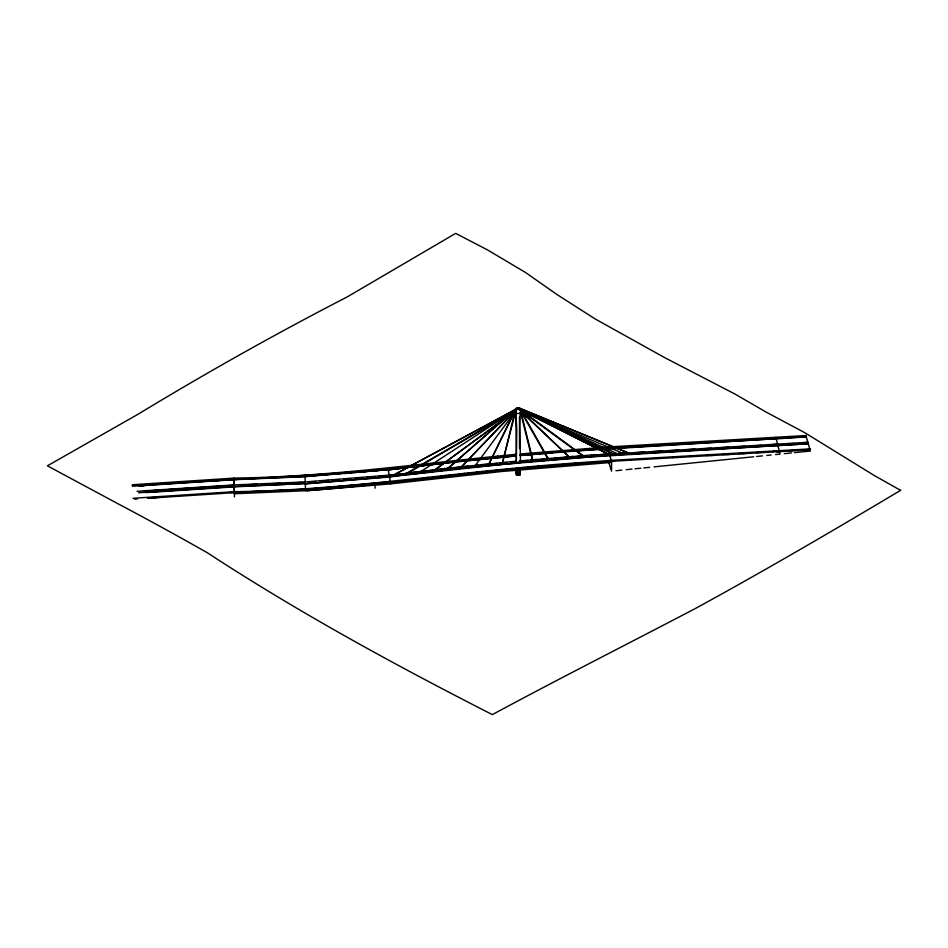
<?xml version="1.0" encoding="UTF-8"?>
<svg xmlns="http://www.w3.org/2000/svg" width="948" height="948" viewBox="0 0 948 948"><rect width="100%" height="100%" fill="white"/><g stroke="black" fill="none" stroke-linecap="round" stroke-linejoin="round"><path stroke-width="1.42" d="M147.698 498.293L234.452 492.628L305.505 489.654L390.623 482.757L482.71 472.258L556.369 465.456L611.579 461.297L810.374 449.826L810.386 448.878L611.602 460.337L574.784 463.027L574.772 464.224C485.447 470.445 396.797 483.516 307.567 490.649L234.369 493.754L233.836 478.076C328.446 476.963 422.061 463.252 516.067 454.329L516.186 455.905L461.344 461.38L461.226 460.752C352.146 475.375 242.072 478.136 132.376 485.696L132.388 485.921M132.376 485.696L132.376 484.736L233.824 478.112M234.452 496.871L234.452 492.237L238.801 492.059M574.784 463.027C461.178 471.049 348.544 490.211 234.476 491.668L234.334 492.877M139.759 485.838L233.86 479.7L305.043 476.69L305.043 475.09M305.517 488.682L305.505 489.654L390.623 481.797L390.659 483.883L307.567 490.649L305.517 489.891L305.031 476.299L388.182 469.663L461.332 461.415M375.064 488.22L375.076 484.44M388.147 468.324L388.135 469.521L354.611 472.602M388.265 469.663L305.055 476.69L305.031 476.05M394.25 474.889L390.031 475.41L444.849 468.525L515.534 461.297M137.045 491.265L234.038 484.926L305.232 481.94L390.031 475.043L390.493 476.903L389.521 477.057M424.763 465.492L388.194 469.912L388.135 469.272L388.194 469.912L406.514 467.637L406.396 467.009M516.139 462.766L609.73 455.23L808.525 443.759L591.469 456.877L500.129 464.65L408.766 474.64L408.304 472.791L405.483 473.49M409.062 479.522L409.038 480.719L390.635 482.757M443.048 463.406L424.787 465.219M418.139 471.974L408.304 473.147L426.576 470.611L420.948 471.642M426.576 470.611L427.038 472.459M427.465 477.33L427.453 478.527L445.88 476.192L445.88 475.232M444.837 468.893L445.299 470.35M461.344 461.38L516.186 455.905M482.722 471.298L482.71 472.258L464.295 474.415L464.307 473.218M479.629 459.223L461.226 460.752M481.857 466.475L481.394 464.627L488.327 464.295M497.795 456.059L497.901 457.398M500.129 464.65L499.667 462.802L506.611 462.506M516.091 469.461L515.676 472.294L516.032 469.616M515.89 471.76L516.15 469.379M516.79 470.706L516.589 474.782L519.871 474.889L519.836 470.398L518.592 471.429L516.79 470.706L516.376 474.533L516.02 469.698M516.897 474.995L516.79 469.935L516.589 474.379L520.132 474.261L519.86 470.623L520.286 474.403M517.276 475.149L517.134 470.362M517.715 475.268L517.43 470.516M518.189 475.315L517.798 470.623M518.663 475.292C517.49 469.924 521.353 467.032 519.871 474.889M518.971 470.599L519.113 475.221M519.113 471.429L519.386 469.521M519.421 471.642L519.314 470.469M519.528 475.078L519.587 470.303M516.601 468.774L519.54 468.916L519.551 467.719M519.99 473.005L520.345 473.727M520.132 474.664L519.777 470.86L520.286 474M501.006 470.255L537.954 467.257L537.966 466.072M574.772 463.987L556.369 465.693L556.369 464.508M570.471 451.284L570.886 450.608L607.395 447.942L806.203 436.483L810.362 451.035L794.46 452.646M520.286 454.898L607.514 448.333L520.393 455.573M591.457 456.486L591.007 455.028L519.966 460.882M593.187 461.64L593.187 462.837L571.822 464.034M607.407 449.068L607.431 446.982L806.215 435.523L806.191 436.732M799.377 443.178L808.063 442.289L602.241 454.602M611.543 471.168L611.602 460.337L611.59 461.534L593.187 462.837L593.069 462.186L600.143 461.688M775.902 437.372L780.014 454.104L775.618 454.554M780.062 450.715C781.034 453.784 774.35 449.802 772.537 451.71M501.125 470.658L501.137 469.473M515.522 410.14L488.445 465.018L515.25 409.892M556.251 465.29L563.325 464.484M519.48 417.215L519.528 448.617M482.591 471.855L482.71 472.495L501.125 470.421M516.861 409.536L406.609 473.87M517.667 409.394L517.596 409.37A2.974 2.394 -17.4 0 0 515.759 410.614L516.779 429.954L516.34 462.825L520.464 462.387L519.812 425.545L520.096 413.233L521.116 411.207A2.974 2.394 -17.4 0 0 518.212 409.263L517.75 407.77M427.347 477.887L427.453 478.527L427.347 477.887L408.92 480.34L411.705 479.759M515.913 410.2L502.25 463.655L515.297 410.354M584.466 456.652L521.459 410.377M629.638 453.417L519.48 408.209L629.496 453.511M607.218 461.19L611.46 460.894L611.567 461.534L568.99 464.022L574.654 463.572M569.89 457.683L519.824 410.413M609.22 454.365L609.268 453.736L591.007 455.396L598.022 454.898M767.359 445.074L777.727 444.126L778.19 445.607M810.362 450.075L810.256 449.447L804.485 449.802M607.004 448.605L607.431 447.942L611.59 461.534L611.46 460.894M607.538 448.57L775.985 438.711L571.004 451.26M609.291 453.736L612.218 453.938M515.321 411.314L514.965 409.702L517.098 408.161L516.885 408.718M517.679 409.263L518.212 409.263M583.802 456.237L583.85 455.573M518.663 474.889L518.971 471.357L519.528 474.675L519.314 471.239M518.592 471.429L518.189 474.901L517.786 471.393L517.276 474.747L517.134 471.12L516.376 474.13M520.618 410.022L623.689 453.677M519.504 408.233L519.03 409.05M609.647 454.791L519.978 409.583M515.676 471.879L516.032 469.853M515.89 471.357L516.269 469.236M533.025 460.692L520.594 410.366M628.915 453.263L629.057 452.611M516.897 409.145L405.092 474.166M618.38 453.831L618.546 453.215M569.274 457.327L569.452 456.675M519.528 409.524L614.174 454.519L519.563 409.595M390.031 475.043L389.521 477.022L305.303 483.836L389.51 476.666L463.584 468.028L518.402 462.92L518.082 461.913M516.376 409.809L460.55 467.791L516.162 409.489M623.642 453.535L623.997 452.907M519.694 409.595L609.671 454.91M474.865 466.061L515.202 411.515M516.624 409.453L516.553 408.849M446.472 469.485L516.02 408.92L446.638 469.77M433.331 471.002L516.613 409.844L433.414 471.038M419.952 472.151L515.522 409.868M391.548 476.157L516.873 408.73M391.583 476.18L515.594 409.429M389.521 477.022L390.505 476.536M390.493 476.868L427.038 472.104M417.262 479.226L420.26 478.835M434.303 477.247L437.253 476.868M461.344 461.131L388.135 469.521L305.043 476.299M397.058 474.533L402.675 473.846M400.435 481.134L404.678 480.612M390.659 483.883L501.137 471.547L611.579 462.423M450.205 475.481L454.139 474.995M462.778 473.953L458.334 474.486L462.529 473.953M464.295 474.178L442.917 476.346M415.876 479.261L420.035 478.764M468.371 473.514L471.381 473.171M476.785 472.531L479.795 472.187M429.385 470.658L435.002 470.007M437.81 469.687L443.439 469.047M432.916 477.259L437.099 476.785M434.421 477.318L437.253 476.998M486.81 471.606L489.761 471.286L486.952 471.654M495.235 470.658L499.596 470.172M401.845 481.122L404.678 480.802M446.247 468.739L451.876 468.122M454.685 467.814L460.301 467.198M448.558 475.481L454.139 474.877M459.981 474.474L462.778 474.166M505.237 469.793L508.14 469.485M515.108 468.739L519.54 468.679M461.226 460.989L516.067 455.526M468.739 466.309L463.122 466.534L463.584 468.028M471.547 466.013L478.574 465.278M466.973 473.479L471.18 473.04M475.386 472.602L479.593 472.163M468.573 473.55L471.381 473.253M526.495 467.779L529.351 467.483M520.096 413.233L516.328 413.612L515.854 412.119L516.34 462.825M615.939 470.729L621.805 470.137M626.19 469.687L632.055 469.094M634.982 468.798L640.848 468.205M643.775 467.909L649.629 467.317M654.025 466.866L753.648 456.782M756.575 456.486L762.429 455.893M766.825 455.443L771.222 454.993M784.351 453.665L791.568 452.931M479.51 458.844L516.067 455.277M491.1 464.01L496.811 463.442M485.4 471.571L489.618 471.156M493.837 470.729L499.454 470.172M496.788 470.67L499.596 470.398M547.754 465.883L550.587 465.598L546.332 465.895M556.369 465.456L534.98 466.866L537.954 467.02M510.794 462.103L516.352 461.581M503.826 469.746L508.057 469.343M513.697 468.81L519.338 468.276M559.083 465.018L563.325 464.627L560.493 464.947M344.408 473.55L348.781 473.147M520.286 453.95L607.407 446.994M520.274 455.147L552.731 452.706L552.613 452.078M520.405 455.289L534.459 454.27L534.34 453.642M520.748 461.178L527.775 460.55M530.584 460.29L536.212 459.425L536.675 460.918M523.663 467.885L529.316 467.376M526.519 467.874L529.351 467.613M583.15 463.062L587.404 462.683M541.829 459.306L548.856 458.714M308.195 482.094L315.566 481.501M319.986 481.134L328.826 480.411M331.764 480.174L339.135 479.57M343.555 479.214L350.926 478.61M355.346 478.254L362.717 477.65M367.137 477.294L374.496 476.69M378.916 476.334L386.286 475.73M552.613 452.326L571.004 450.999M560.09 457.777L554.473 457.872L554.924 459.685M564.309 457.446L572.746 456.403L573.196 458.228M312.84 488.658L318.706 488.184M324.572 487.71L328.968 487.355M336.303 486.762L340.699 486.395M348.034 485.803L352.431 485.447M359.766 484.855L364.162 484.499M371.486 483.907L375.894 483.551M383.217 482.959L387.614 482.603M388.111 469.272L390.635 483.006L305.54 489.891L305.493 489.251L295.349 489.689M570.886 450.857L607.395 448.191M576.953 456.45L585.378 455.81M580.318 463.145L587.404 462.612M584.572 463.062L587.404 462.849M597.311 462.126L600.131 461.925L593.069 462.423M133.858 485.992L233.836 479.463L305.043 476.441M144.428 491.147L147.367 490.946M153.244 490.566L162.061 489.986M167.938 489.606L176.755 489.026M182.632 488.647L191.449 488.066M195.857 487.782L206.143 487.118M210.551 486.822L220.837 486.158M225.245 485.862L234.12 485.281L233.824 479.072L233.86 479.7M138.586 492.747L234.144 486.514L305.292 483.492L234.168 486.869L145.968 492.628M133.004 498.293L234.452 491.668M147.687 497.901L163.862 496.847M172.678 496.266L178.556 495.887M187.384 495.306L193.262 494.927M202.09 494.346L207.968 493.967M216.784 493.387L222.673 493.007M230.02 492.522L234.429 492.237L234.464 492.853L234.18 486.727M152.118 497.842L163.874 497.072M175.641 496.302L178.579 496.112M190.347 495.342L193.285 495.152M205.041 494.394L207.979 494.192M219.746 493.434L222.685 493.233M134.474 499.146L137.413 498.956M783.475 444.138L793.595 443.522M788.594 450.762L794.377 450.407M807.352 449.873L810.244 449.696M618.132 453.594L626.995 453.085M634.378 452.67L644.723 452.078M650.636 451.734L662.451 451.07M666.882 450.81L678.709 450.134M684.61 449.802L694.955 449.21M700.868 448.866L711.213 448.286M717.126 447.942L728.941 447.266M733.373 447.018L745.199 446.342M751.1 445.998L761.445 445.418M614.434 460.74L611.46 461.155L614.423 460.977M623.298 460.23L629.211 459.899M639.556 459.306L646.939 458.879M655.803 458.37L663.197 457.955M672.061 457.446L680.925 456.936M689.789 456.438L695.702 456.095M706.047 455.502L713.429 455.087M722.293 454.578L729.687 454.151M738.551 453.654L745.934 453.227M756.279 452.634L762.192 452.303M627.718 460.218L630.669 460.053M643.976 459.294L646.927 459.128M660.223 458.37L663.173 458.204M676.481 457.434L680.913 457.185M710.455 455.502L713.417 455.336M726.713 454.566L729.664 454.4M742.959 453.642L745.922 453.476M776.945 451.698L779.908 451.532M242.818 484.914L257.335 484.31M266.044 483.942L280.561 483.326M287.825 483.03L302.341 482.414M251.848 491.514L260.546 491.147M273.593 490.602L282.303 490.235M234.464 492.486L238.813 492.308M257.666 491.514L260.558 491.396M279.411 490.602L282.314 490.483M302.602 489.63L305.505 489.5M138.266 485.85L144.155 485.779M390.031 475.41L389.237 475.493M307.567 490.649L305.517 489.251M569.938 457.683L521.258 411.065M520.334 409.654L618.914 454.448M515.191 410.117L514.965 409.702A2.974 2.394 -17.4 0 1 520.511 409.133M522.348 411.681L584.134 456.96M520.594 409.903L548.774 459.484M520.879 411.456L548.323 459.733M609.043 463.169L611.128 469.841M589.277 449.613L589.146 449.482M520.464 462.387L519.99 460.894M424.668 464.84L424.787 465.468M556.251 465.053L556.369 465.693M548.157 458.405L548.323 459.069M520.488 411.989L532.527 460.764M613.557 453.5L613.688 454.104M519.303 469.367L519.646 471.488M519.587 471.061L519.871 474.486M532.634 459.744L532.669 460.408M305.493 489.263L305.564 490.768M445.88 476.192L441.27 476.299L445.88 476.192M775.891 438.32L806.321 436.862L775.997 438.948L775.867 438.332M900.6 490.341C833.079 530.643 765.119 570.376 696.152 608.083C628.275 643.692 559.83 678.211 492.344 714.614C394.972 664.939 298.916 612.586 207.328 552.743A3757.611 2166.95 60.1 0 0 117.197 503.329L47.4 465.824L137.661 414.454A3749.767 2167.365 -59.9 0 1 347.335 296.854L455.656 233.386L487.071 249.656L525.453 272.443L556.855 294.449L595.237 318.99L665.034 357.834L734.819 393.965L766.233 412.143L804.615 432.596L874.412 475.588L900.6 490.341"/></g></svg>
